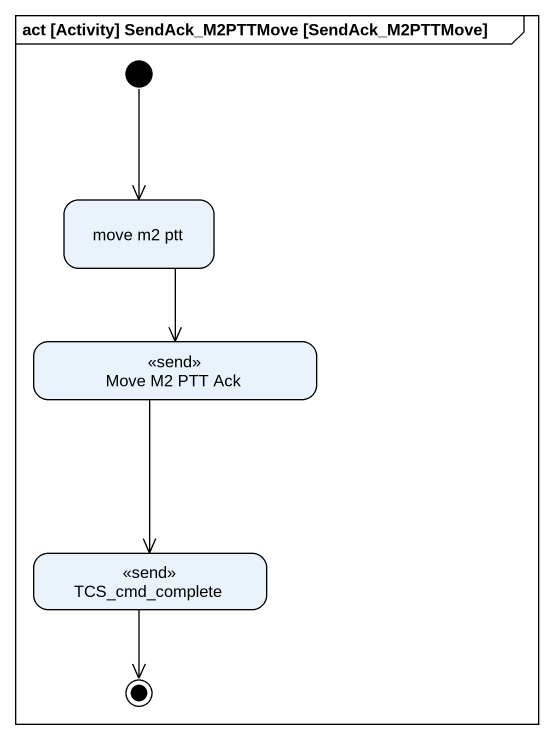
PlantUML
@startuml
mainframe act [Activity] SendAck_M2PTTMove [SendAck_M2PTTMove]
hide empty description
state "move m2 ptt" as move_m2_ptt
state "Move M2 PTT Ack" as Move_M2_PTT_Ack <<send>>
state TCS_cmd_complete <<send>>
[*] --> move_m2_ptt
move_m2_ptt --> Move_M2_PTT_Ack
Move_M2_PTT_Ack --> TCS_cmd_complete
TCS_cmd_complete --> [*]
@enduml
